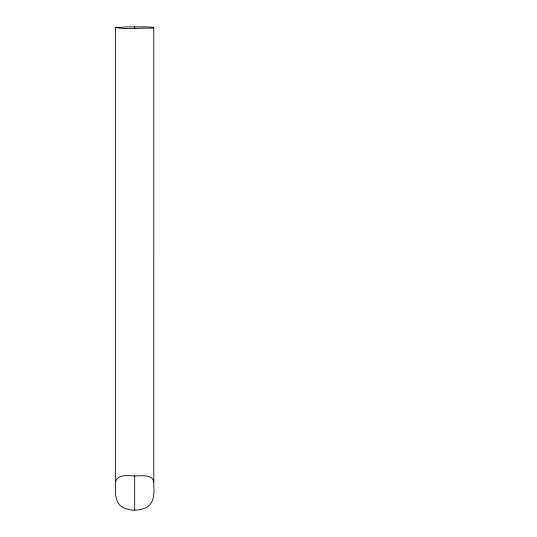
<?xml version="1.0" encoding="UTF-8"?>
<svg xmlns="http://www.w3.org/2000/svg" width="537" height="537" viewBox="0 0 537 537"><rect width="100%" height="100%" fill="white"/><g stroke="black" fill="none" stroke-linecap="round" stroke-linejoin="round"><path stroke-width="0.81" d="M115.583 27.575C126.443 29.542 139.237 27.83 150.81 28.192C160.039 27.38 143.661 26.608 142.634 26.897A24.675 1 0 0 0 137.432 26.857L131.914 26.857A24.675 1 0 0 0 126.712 26.897L115.583 27.575L115.583 480.991M134.673 510.15L137.432 510.016A24.675 24.675 0 0 0 142.634 508.915C153.468 506.586 154.696 494.617 153.73 485.522C155.441 472.171 139.627 476.648 131.887 475.829C123.906 475.044 113.569 475.634 115.589 486.629C114.582 495.456 116.408 506.72 126.712 508.915A24.675 24.675 0 0 0 131.914 510.009L134.673 510.15L134.673 475.628M153.77 27.575L153.777 482.085M134.673 26.85L134.673 28.421"/></g></svg>
